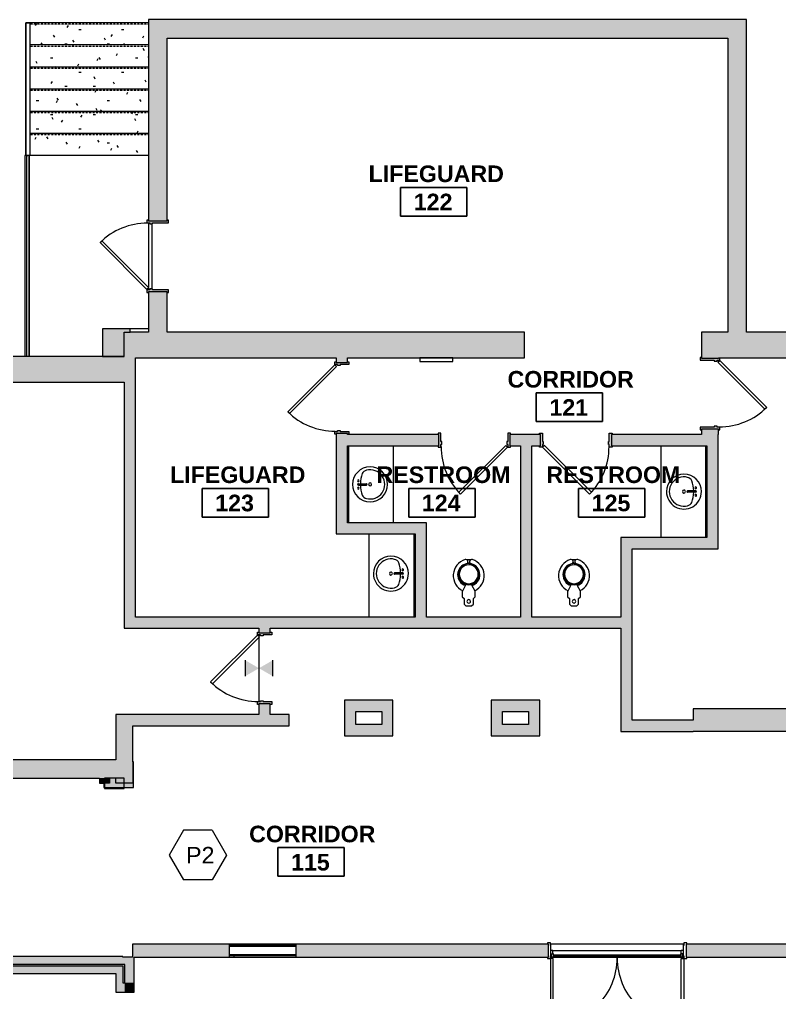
# Model space of a CAD drawing. Header units: inches. Extents: x -1569 to 1282, y -721 to 887.
# Drawn here: x -278 to 134, y 92 to 620 of the extents above; entities that cross this region are included whole.
import ezdxf

# ---------------------------------------------------------------- set-up
doc = ezdxf.new("R2010")
doc.units = ezdxf.units.IN
doc.header["$MEASUREMENT"] = 0
doc.linetypes.add('Overhead 1_16_', pattern=[0.101562, 0.0625, -0.039062])
for name, color, linetype, lineweight in [('A-ANNO-NOTE', 131, 'Continuous', 9), ('A-AREA-IDEN', 2, 'Continuous', 9), ('A-DETL', 90, 'Continuous', 13), ('A-DOOR', 31, 'Continuous', 13), ('A-FLOR', 192, 'Continuous', 13), ('A-FLOR-HRAL', 11, 'Continuous', 13), ('A-GLAZ', 151, 'Continuous', 13), ('A-WALL', 113, 'Continuous', 13), ('A-WALL-PATT', 111, 'Continuous', 13), ('I-WALL', 2, 'Continuous', 13), ('M-EQPM', 50, 'Continuous', 13), ('P-SANR-FIXT', 6, 'Continuous', 13), ('Q-CASE', 31, 'Continuous', 13), ('S-STRS', 31, 'Continuous', 13)]:
    doc.layers.add(name, color=color, linetype=linetype, lineweight=lineweight)
doc.styles.add('Swis721 Lt BT', font='swissl.ttf', dxfattribs={"height": 9})
doc.styles.add('Swis721 Lt BT_B', font='', dxfattribs={"height": 9})
doc.styles.get('Swis721 Lt BT_B').set_extended_font_data('Swis721 Lt BT', bold=True)
pattern_1 = [(0, (0, 0), (30.72, 7.68), [1.267, -21.773, 1.267, -21.773, -122.88]), (0, (0, 0), (30.72, 7.68), [-46.08, 1.267, -44.813, 1.267, -21.773, -53.76]), (0, (0, 0), (30.72, 7.68), [-115.2, 1.267, -14.093, 1.267, -37.133]), (120, (11.52, 3.84), (-22.011075, 22.7643), [1.267, -21.773, 1.267, -21.773, -122.88]), (120, (11.52, 3.84), (-22.011075, 22.7643), [-46.08, 1.267, -44.813, 1.267, -21.773, -53.76]), (120, (11.52, 3.84), (-22.011075, 22.7643), [-115.2, 1.267, -14.093, 1.267, -37.133]), (240, (15.36, 19.2), (-8.708925, -30.4443), [1.267, -21.773, 1.267, -21.773, -122.88]), (240, (15.36, 19.2), (-8.708925, -30.4443), [-46.08, 1.267, -44.813, 1.267, -21.773, -53.76]), (240, (15.36, 19.2), (-8.708925, -30.4443), [-115.2, 1.267, -14.093, 1.267, -37.133])]

# ---------------------------------------------------------------- blocks, each defined once
blk = doc.blocks.new('Door - Single - Solid Door 36_ x 84_-7220487-FIRST FLOOR FINISH')
at = {"layer": 'A-DOOR'}
h = blk.add_hatch(color=250, dxfattribs=at)
h.paths.add_polyline_path([(23.62, -3.9), (23.62, -3.15), (23.24, -3.15), (23.24, 2.97), (23.62, 2.97), (23.62, 3.72), (22.12, 3.72), (22.12, -0.9), (21.62, -0.9), (21.62, -2.4), (22.12, -2.4), (22.12, -3.9), (23.24, -3.9)], flags=0)
h.paths.add_polyline_path([(-13.63, -0.9), (-14.13, -0.9), (-14.13, 3.72), (-15.63, 3.72), (-15.63, 2.97), (-15.26, 2.97), (-15.26, -3.15), (-15.63, -3.15), (-15.63, -3.9), (-14.13, -3.9), (-14.13, -2.4), (-13.63, -2.4)], flags=0)
at = {"layer": 'A-DOOR', "color": 8, "lineweight": 20}
for p, q in [((-15.63, 3.72), (-14.13, 3.72)), ((-15.63, 2.97), (-15.63, 3.72)), ((-14.13, 3.72), (-14.13, -0.9)), ((22.12, 3.72), (23.62, 3.72)), ((22.12, -0.9), (22.12, 3.72)), ((23.62, 3.72), (23.62, 2.97)), ((-15.63, -3.9), (-15.63, -3.15)), ((-14.13, -3.9), (-15.63, -3.9)), ((-14.13, -0.9), (-13.63, -0.9)), ((-14.13, -2.4), (-14.13, -3.9)), ((-13.63, -2.4), (-14.13, -2.4)), ((-13.03, -2.93), (-14.01, -3.9)), ((-14.01, -3.9), (11.45, -29.36)), ((-13.63, -0.9), (-13.63, -2.4)), ((12.42, -28.38), (-13.03, -2.93)), ((21.62, -0.9), (22.12, -0.9)), ((21.62, -2.4), (21.62, -0.9)), ((22.12, -2.4), (21.62, -2.4)), ((22.12, -3.9), (22.12, -2.4)), ((23.62, -3.9), (22.12, -3.9)), ((23.62, -3.15), (23.62, -3.9)), ((11.45, -29.36), (12.42, -28.38))]:
    blk.add_line(p, q, dxfattribs=at)
at = {"layer": 'A-DOOR', "lineweight": 9}
blk.add_arc((-14.01, -3.9), 36, 315, 0.5, dxfattribs=at)
blk = doc.blocks.new('Door - Single - Solid Door 36_ x 84_-7220078-FIRST FLOOR FINISH')
at = {"layer": 'A-DOOR'}
h = blk.add_hatch(color=250, dxfattribs=at)
h.paths.add_polyline_path([(-15.63, -2.97), (-15.63, -3.72), (-14.13, -3.72), (-14.13, 0.9), (-13.63, 0.9), (-13.63, 2.4), (-14.13, 2.4), (-14.13, 3.9), (-15.63, 3.9), (-15.63, 3.15), (-15.26, 3.15), (-15.26, -2.97)], flags=0)
h.paths.add_polyline_path([(21.62, 2.4), (21.62, 0.9), (22.12, 0.9), (22.12, -3.72), (23.62, -3.72), (23.62, -2.97), (23.24, -2.97), (23.24, 3.15), (23.62, 3.15), (23.62, 3.9), (22.12, 3.9), (22.12, 2.4)], flags=0)
at = {"layer": 'A-DOOR', "color": 8, "lineweight": 20}
for p, q in [((-14.01, 3.9), (11.45, 29.36)), ((12.42, 28.38), (-13.03, 2.93)), ((11.45, 29.36), (12.42, 28.38)), ((-15.63, 3.9), (-15.63, 3.15)), ((-14.13, 3.9), (-15.63, 3.9)), ((-14.13, 2.4), (-14.13, 3.9)), ((-13.63, 2.4), (-14.13, 2.4)), ((-14.13, -3.72), (-14.13, 0.9)), ((-14.13, 0.9), (-13.63, 0.9)), ((-13.03, 2.93), (-14.01, 3.9)), ((-13.63, 0.9), (-13.63, 2.4)), ((22.12, 2.4), (21.62, 2.4)), ((21.62, 2.4), (21.62, 0.9)), ((21.62, 0.9), (22.12, 0.9)), ((23.62, 3.9), (22.12, 3.9)), ((22.12, 3.9), (22.12, 2.4)), ((22.12, 0.9), (22.12, -3.72)), ((23.62, 3.15), (23.62, 3.9)), ((-15.63, -2.97), (-15.63, -3.72)), ((-15.63, -3.72), (-14.13, -3.72)), ((22.12, -3.72), (23.62, -3.72)), ((23.62, -3.72), (23.62, -2.97))]:
    blk.add_line(p, q, dxfattribs=at)
at = {"layer": 'A-DOOR', "lineweight": 9}
blk.add_arc((-14.01, 3.9), 36, 359.5, 45, dxfattribs=at)
blk = doc.blocks.new('Door - Single - Solid Door 36_ x 84_-7220308-FIRST FLOOR FINISH')
at = {"layer": 'A-DOOR'}
h = blk.add_hatch(color=250, dxfattribs=at)
h.paths.add_polyline_path([(23.62, 2.97), (23.62, 3.72), (22.12, 3.72), (22.12, -0.9), (21.62, -0.9), (21.62, -2.4), (22.12, -2.4), (22.12, -3.9), (23.62, -3.9), (23.62, -3.15), (23.24, -3.15), (23.24, 2.97)], flags=0)
h.paths.add_polyline_path([(-13.63, -2.4), (-13.63, -0.9), (-14.13, -0.9), (-14.13, 3.72), (-15.63, 3.72), (-15.63, 2.97), (-15.26, 2.97), (-15.26, -3.15), (-15.63, -3.15), (-15.63, -3.9), (-14.13, -3.9), (-14.13, -2.4)], flags=0)
at = {"layer": 'A-DOOR', "color": 8, "lineweight": 20}
for p, q in [((-15.63, 3.72), (-14.13, 3.72)), ((-15.63, 2.97), (-15.63, 3.72)), ((-14.13, 3.72), (-14.13, -0.9)), ((22.12, 3.72), (23.62, 3.72)), ((22.12, -0.9), (22.12, 3.72)), ((23.62, 3.72), (23.62, 2.97)), ((-15.63, -3.9), (-15.63, -3.15)), ((-14.13, -3.9), (-15.63, -3.9)), ((-14.13, -0.9), (-13.63, -0.9)), ((-14.13, -2.4), (-14.13, -3.9)), ((-13.63, -2.4), (-14.13, -2.4)), ((-13.03, -2.93), (-14.01, -3.9)), ((-14.01, -3.9), (11.45, -29.36)), ((-13.63, -0.9), (-13.63, -2.4)), ((12.42, -28.38), (-13.03, -2.93)), ((21.62, -0.9), (22.12, -0.9)), ((21.62, -2.4), (21.62, -0.9)), ((22.12, -2.4), (21.62, -2.4)), ((22.12, -3.9), (22.12, -2.4)), ((23.62, -3.9), (22.12, -3.9)), ((23.62, -3.15), (23.62, -3.9)), ((11.45, -29.36), (12.42, -28.38))]:
    blk.add_line(p, q, dxfattribs=at)
at = {"layer": 'A-DOOR', "lineweight": 9}
blk.add_arc((-14.01, -3.9), 36, 315, 0.5, dxfattribs=at)
blk = doc.blocks.new('Water Closet - Flush Valve - Floor Mounted - Private - Flushing Greater than 1_6 gpf-6857337-FIRST FLOOR FINISH')
at = {"layer": 'P-SANR-FIXT', "lineweight": 9}
for p, q in [((-2.5, -4), (-3.5, -5)), ((-3.5, -5), (-3.5, -8.38)), ((-1.5, 0), (-2.5, -1)), ((-2.5, -1), (-2.5, -4)), ((1.5, 0), (-1.5, 0)), ((2.5, -1), (1.5, 0)), ((2.5, -4), (2.5, -1)), ((3.5, -5), (2.5, -4)), ((3.5, -8.38), (3.5, -5)), ((-1.69, -11.06), (-3.25, -8.22)), ((3.25, -8.22), (1.69, -11.06))]:
    blk.add_line(p, q, dxfattribs=at)
at = {"layer": 'P-SANR-FIXT', "lineweight": 9, "flags": 128}
for points in [[(-4.38, -12.79), (-4.22, -12.64), (-4.03, -12.48), (-3.84, -12.32), (-3.64, -12.17), (-3.43, -12.03), (-3.22, -11.89), (-3.01, -11.77), (-2.78, -11.65), (-2.56, -11.55), (-2.33, -11.45), (-2.09, -11.36), (-2, -11.33)], [(2, -11.33), (2.24, -11.41), (2.47, -11.51), (2.69, -11.61), (2.92, -11.72), (3.14, -11.84), (3.35, -11.97), (3.56, -12.11), (3.76, -12.26), (3.96, -12.41), (4.15, -12.57), (4.33, -12.74), (4.38, -12.8)], [(-0.2, -23.5), (-0.25, -23.5), (-0.5, -23.48), (-0.56, -23.47)], [(0.56, -23.47), (0.35, -23.49), (0.1, -23.5)]]:
    blk.add_lwpolyline(points, dxfattribs=at)
at = {"layer": 'P-SANR-FIXT', "lineweight": 9}
for centre, radius, start, end in [((0, -2.5), 1, 360, 180), ((0, -2.5), 1, 180, 360), ((0.74, -16.45), 9.14, 115.8609, 252.5741), ((-0.74, -16.45), 9.14, 287.4259, 64.1391), ((0.1, -16.91), 6.11, 106.9633, 257.0367), ((0, -17.25), 5.75, 0, 180), ((0, -17.25), 5.75, 161.4419, 165.9707), ((0, -17.19), 5.13, 90, 270), ((0, -17.25), 5.75, 146.5915, 151.9011), ((0, -17.25), 5.75, 132.2685, 137.754), ((0, -17.25), 5.75, 118.1189, 123.4335), ((0, -17.25), 5.75, 104.0429, 108.5788), ((0, -17.19), 5.12, 270, 90), ((-0.1, -16.91), 6.11, 282.9633, 73.0367), ((0, -17.25), 5.75, 71.4212, 75.9571), ((0, -17.25), 5.75, 56.5665, 61.8811), ((0, -17.25), 5.75, 42.246, 47.7315), ((0, -17.25), 5.75, 28.0989, 33.4085), ((0, -17.25), 5.75, 14.0293, 18.5581), ((0, -17.25), 5.75, 180, 238.3584), ((0, -17.25), 5.75, 301.6416, 0), ((0, -17.25), 5.75, 240.6149, 251.1591), ((-1.64, -24.02), 1.21, 252.5741, 72.5741), ((0, -17.25), 5.75, 255.8551, 284.1449), ((0, -17.25), 7.75, 263.5978, 276.4022), ((1.64, -24.02), 1.21, 107.4259, 287.4259), ((0, -17.25), 5.75, 288.8409, 299.3851)]:
    blk.add_arc(centre, radius, start, end, dxfattribs=at)
blk = doc.blocks.new('Sink Vanity-Round - 19_ x 19_-6857339-FIRST FLOOR FINISH')
at = {"layer": 'P-SANR-FIXT', "lineweight": 9}
for p, q in [((3.43, 9.73), (3.43, 5.36)), ((4.18, 9.73), (4.18, 5.36))]:
    blk.add_line(p, q, dxfattribs=at)
for centre, radius, start, end in [((3.81, 3.35), 9.5, 90, 270), ((3.81, 3.35), 9.5, 270, 90), ((3.81, 3.35), 7.93, 165.3071, 14.6929), ((0.05, 4.11), 4.12, 120.7927, 162.1904), ((3.81, -9.17), 17.81, 91.2067, 109.2086), ((1.81, 9.73), 0.5, 360, 180), ((1.81, 9.73), 0.5, 180, 360), ((3.81, 9.73), 0.375, 360, 180), ((3.81, 5.36), 0.375, 180, 360), ((3.81, -9.17), 17.81, 70.7914, 88.7933), ((5.81, 9.73), 0.5, 360, 180), ((5.81, 9.73), 0.5, 180, 360), ((7.56, 4.11), 4.12, 17.8096, 59.2073), ((3.81, 3.35), 0.813, 360, 180), ((3.81, 3.35), 0.813, 180, 360)]:
    blk.add_arc(centre, radius, start, end, dxfattribs=at)
blk = doc.blocks.new('Door - Single - Solid Door 36_ x 84_-7220982-FIRST FLOOR FINISH')
at = {"layer": 'A-DOOR'}
h = blk.add_hatch(color=250, dxfattribs=at)
h.paths.add_polyline_path([(23.62, 5.4), (22.12, 5.4), (22.12, 3.9), (21.62, 3.9), (21.62, 2.4), (22.12, 2.4), (22.12, -5.22), (23.62, -5.22), (23.62, -4.47), (23.24, -4.47), (23.24, 4.65), (23.62, 4.65)], flags=0)
h.paths.add_polyline_path([(-13.63, 2.4), (-13.63, 3.9), (-14.13, 3.9), (-14.13, 5.4), (-15.47, 5.4), (-15.47, 4.65), (-15.26, 4.65), (-15.26, -4.47), (-15.63, -4.47), (-15.63, -5.22), (-14.13, -5.22), (-14.13, 2.4)], flags=0)
at = {"layer": 'A-DOOR', "color": 8, "lineweight": 20}
for p, q in [((-14.01, 5.4), (11.45, 30.86)), ((12.42, 29.88), (-13.03, 4.43)), ((11.45, 30.86), (12.42, 29.88)), ((-14.13, 5.4), (-15.47, 5.4)), ((-14.13, 3.9), (-14.13, 5.4)), ((-13.03, 4.43), (-14.01, 5.4)), ((23.62, 5.4), (22.12, 5.4)), ((22.12, 5.4), (22.12, 3.9)), ((23.62, 4.65), (23.62, 5.4)), ((-13.63, 3.9), (-14.13, 3.9)), ((-14.13, -5.22), (-14.13, 2.4)), ((-14.13, 2.4), (-13.63, 2.4)), ((-13.63, 2.4), (-13.63, 3.9)), ((22.12, 3.9), (21.62, 3.9)), ((21.62, 3.9), (21.62, 2.4)), ((21.62, 2.4), (22.12, 2.4)), ((22.12, 2.4), (22.12, -5.22)), ((-15.63, -4.47), (-15.63, -5.22)), ((-15.63, -5.22), (-14.13, -5.22)), ((22.12, -5.22), (23.62, -5.22)), ((23.62, -5.22), (23.62, -4.47))]:
    blk.add_line(p, q, dxfattribs=at)
at = {"layer": 'A-DOOR', "lineweight": 9}
blk.add_arc((-14.01, 5.4), 36, 359.5, 45, dxfattribs=at)
blk = doc.blocks.new('Top Rail Type - Top Rail_Internal_-6878798-FIRST FLOOR FINISH')
at = {"layer": 'A-FLOR-HRAL', "lineweight": 9}
for p, q in [((-274.39, 618.11), (-272.39, 618.11)), ((-274.39, 546.11), (-274.39, 618.11)), ((-272.39, 618.11), (-272.39, 546.11)), ((-274.14, 546.11), (-274.39, 546.11)), ((-272.39, 546.11), (-272.64, 546.11))]:
    blk.add_line(p, q, dxfattribs=at)
blk = doc.blocks.new('Top Rail Type - Top Rail_Internal_-V5-FIRST FLOOR FINISH')
at = {"layer": 'A-FLOR-HRAL', "lineweight": 9}
for p, q in [((-272.39, 618.11), (-274.39, 618.11)), ((-274.39, 618.11), (-274.39, 546.11)), ((-272.39, 618.11), (-272.39, 546.11)), ((-274.14, 546.11), (-274.39, 546.11)), ((-272.39, 546.11), (-272.64, 546.11))]:
    blk.add_line(p, q, dxfattribs=at)
blk = doc.blocks.new('Door - Single - Solid Door 36_ x 84_-7220045-FIRST FLOOR FINISH')
at = {"layer": 'A-DOOR'}
h = blk.add_hatch(color=250, dxfattribs=at)
h.paths.add_polyline_path([(-15.63, -4.97), (-15.63, -5.72), (-14.13, -5.72), (-14.13, 2.9), (-13.63, 2.9), (-13.63, 4.4), (-14.13, 4.4), (-14.13, 5.9), (-15.63, 5.9), (-15.63, 5.15), (-15.26, 5.15), (-15.26, -4.97)], flags=0)
h.paths.add_polyline_path([(21.62, 4.4), (21.62, 2.9), (22.12, 2.9), (22.12, -5.72), (23.62, -5.72), (23.62, -4.97), (23.24, -4.97), (23.24, 5.15), (23.62, 5.15), (23.62, 5.9), (22.12, 5.9), (22.12, 4.4)], flags=0)
at = {"layer": 'A-DOOR', "color": 8, "lineweight": 20}
for p, q in [((-14.01, 5.9), (11.45, 31.36)), ((12.42, 30.38), (-13.03, 4.93)), ((11.45, 31.36), (12.42, 30.38)), ((-15.63, 5.9), (-15.63, 5.15)), ((-14.13, 5.9), (-15.63, 5.9)), ((-14.13, 4.4), (-14.13, 5.9)), ((-13.03, 4.93), (-14.01, 5.9)), ((23.62, 5.9), (22.12, 5.9)), ((22.12, 5.9), (22.12, 4.4)), ((23.62, 5.15), (23.62, 5.9)), ((-13.63, 4.4), (-14.13, 4.4)), ((-14.13, -5.72), (-14.13, 2.9)), ((-14.13, 2.9), (-13.63, 2.9)), ((-13.63, 2.9), (-13.63, 4.4)), ((22.12, 4.4), (21.62, 4.4)), ((21.62, 4.4), (21.62, 2.9)), ((21.62, 2.9), (22.12, 2.9)), ((22.12, 2.9), (22.12, -5.72)), ((-15.63, -4.97), (-15.63, -5.72)), ((23.62, -5.72), (23.62, -4.97)), ((-15.63, -5.72), (-14.13, -5.72)), ((22.12, -5.72), (23.62, -5.72))]:
    blk.add_line(p, q, dxfattribs=at)
at = {"layer": 'A-DOOR', "lineweight": 9}
blk.add_arc((-14.01, 5.9), 36, 359.5, 45, dxfattribs=at)
blk = doc.blocks.new('C-Counter Top - ADJ HEIGHT-6965290-FIRST FLOOR FINISH')
at = {"layer": 'Q-CASE', "lineweight": 9}
for p, q in [((-47.26, -0.75), (2.49, -0.75)), ((-47.26, -25), (2.49, -25))]:
    blk.add_line(p, q, dxfattribs=at)
blk = doc.blocks.new('C-Counter Top - ADJ HEIGHT-6965923-FIRST FLOOR FINISH')
at = {"layer": 'Q-CASE', "lineweight": 9}
for p, q in [((-47.26, -0.75), (-5.56, -0.75)), ((-47.26, -25), (-5.56, -25))]:
    blk.add_line(p, q, dxfattribs=at)
blk = doc.blocks.new('C-Counter Top - ADJ HEIGHT-6966129-FIRST FLOOR FINISH')
at = {"layer": 'Q-CASE', "lineweight": 9}
for p, q in [((-47.26, -0.75), (-2.24, -0.75)), ((-47.26, -25), (-2.24, -25))]:
    blk.add_line(p, q, dxfattribs=at)
blk = doc.blocks.new('Breaker Box - Breaker Box-6967056-FIRST FLOOR FINISH')
at = {"layer": 'M-EQPM', "lineweight": 9}
for p, q in [((-31.5, 4.75), (-31.5, 2.75)), ((-13.5, 4.75), (-31.5, 4.75)), ((-31.5, 2.75), (-13.5, 2.75)), ((-13.5, 2.75), (-13.5, 4.75))]:
    blk.add_line(p, q, dxfattribs=at)
blk = doc.blocks.new('Window-Fixed-Half-Round - 72_ Diameter-7134559-FIRST FLOOR FINISH')
at = {"layer": 'A-GLAZ', "lineweight": 20}
for p, q in [((-36, 3.5), (-36, -3.5)), ((-36, 3.5), (-34.5, 3.5)), ((-35.5, 3.5), (-35.5, 1.75)), ((-35.5, 1.75), (-34.75, 1.75)), ((-34.5, 1.75), (-34.75, 1.75)), ((-34.75, 1.75), (-34.75, 0)), ((-34.5, 3.5), (-34.5, 1.75)), ((34.5, 3.5), (36, 3.5)), ((34.5, 3.5), (34.5, 1.75)), ((34.5, 1.75), (34.75, 1.75)), ((34.75, 1.75), (34.75, 0)), ((35.5, 1.75), (34.75, 1.75)), ((35.5, 3.5), (35.5, 1.75)), ((36, -3.5), (36, 3.5)), ((-36, 0), (-34.75, 0)), ((34.75, 0), (36, 0))]:
    blk.add_line(p, q, dxfattribs=at)
at = {"layer": 'A-GLAZ'}
for p, q in [((36, 3.5), (-36, 3.5)), ((-36, -3.5), (36, -3.5))]:
    blk.add_line(p, q, dxfattribs=at)
at = {"layer": 'A-GLAZ', "lineweight": 9}
for p, q in [((-34.5, 3.5), (34.5, 3.5)), ((34.75, 0), (-34.75, 0))]:
    blk.add_line(p, q, dxfattribs=at)
at = {"layer": 'A-GLAZ', "lineweight": 30}
blk.add_line((-34.5, 2.625), (34.5, 2.625), dxfattribs=at)
blk = doc.blocks.new('Door - Double - Solid 84_ H-7205397-FIRST FLOOR FINISH')
at = {"layer": 'A-DOOR'}
for p, q in [((-38.06, 40.34), (-36.69, 40.34)), ((-38.06, 4.34), (-38.06, 40.34)), ((-36.69, 40.34), (-36.69, 4.34)), ((32.68, 40.34), (32.68, 4.34)), ((34.05, 40.34), (32.68, 40.34)), ((34.05, 4.34), (34.05, 40.34)), ((-36.69, 4.34), (-38.06, 4.34)), ((32.68, 4.34), (34.05, 4.34))]:
    blk.add_line(p, q, dxfattribs=at)
at = {"layer": 'A-DOOR', "lineweight": 9}
for p, q in [((-39.69, 4.34), (-39.69, 3.59)), ((-38.19, 4.34), (-39.69, 4.34)), ((-38.19, 2.84), (-38.19, 4.34)), ((-37.94, 2.84), (-38.19, 2.84)), ((34.18, 2.84), (34.06, 2.84)), ((35.68, 4.34), (34.18, 4.34)), ((34.18, 4.34), (34.18, 2.84)), ((35.68, 3.59), (35.68, 4.34)), ((-39.69, -3.41), (-39.69, -4.16)), ((-39.69, -4.16), (-38.19, -4.16)), ((-38.19, -4.16), (-38.19, -2.66)), ((-38.19, -2.66), (-37.94, -2.66)), ((34.06, -2.66), (34.18, -2.66)), ((34.18, -2.66), (34.18, -4.16)), ((34.18, -4.16), (35.68, -4.16)), ((35.68, -4.16), (35.68, -3.41))]:
    blk.add_line(p, q, dxfattribs=at)
for centre, start, end in [((-38.06, 4.34), 359.5, 90), ((34.05, 4.34), 90, 180.5)]:
    blk.add_arc(centre, 36, start, end, dxfattribs=at)
blk = doc.blocks.new('Top Rail Type - Top Rail_Internal_-7191299-FIRST FLOOR FINISH')
at = {"layer": 'A-FLOR-HRAL', "lineweight": 9}
for p, q in [((-274.14, 546.11), (-274.14, 437.09)), ((-273.49, 546.11), (-273.3, 546.11)), ((-272.64, 437.09), (-272.64, 546.11))]:
    blk.add_line(p, q, dxfattribs=at)
blk = doc.blocks.new('Top Rail Type - Top Rail_Internal_-V45-FIRST FLOOR FINISH')
at = {"layer": 'A-FLOR-HRAL', "lineweight": 9}
for p, q in [((-272.64, 546.11), (-274.14, 546.11)), ((-274.14, 546.11), (-274.14, 437.09)), ((-272.64, 546.11), (-272.64, 437.09))]:
    blk.add_line(p, q, dxfattribs=at)
blk = doc.blocks.new('Room Tag - Room Name and Number-3379422-FIRST FLOOR FINISH')
at = {"layer": 'A-AREA-IDEN'}
for p, q in [((-0.1881, -0.1636), (-0.1881, -0.0018)), ((-0.1881, -0.0018), (0.1869, -0.0018)), ((0.1869, -0.0018), (-0.1881, -0.0018)), ((-0.1881, -0.0018), (-0.1881, -0.1636)), ((0.1869, -0.0018), (0.1869, -0.1636)), ((0.1869, -0.1636), (0.1869, -0.0018)), ((0.1869, -0.1636), (-0.1881, -0.1636)), ((-0.1881, -0.1636), (0.1869, -0.1636))]:
    blk.add_line(p, q, dxfattribs=at)
blk = doc.blocks.new('Finish Transition symbol - Finish Transition symbol-3518232-FIRST FLOOR FINISH')
at = {"layer": 'A-ANNO-NOTE'}
for points in [[(0.0447, 0.0773), (0, 0), (-0.0447, 0.0773)], [(0.0447, -0.0773), (-0.0447, -0.0773), (0, 0)]]:
    blk.add_hatch(color=256, dxfattribs=at).paths.add_polyline_path(points, flags=0)
for p, q in [((0.0447, 0.0773), (-0.0447, 0.0773)), ((-0.0447, -0.0773), (0.0447, -0.0773))]:
    blk.add_line(p, q, dxfattribs=at)
blk = doc.blocks.new('Finish symbol-hexagon - Finish symbol-hexagon-3139208-FIRST FLOOR FINISH')
at = {"layer": 'A-ANNO-NOTE'}
for p, q in [((-0.0807, 0.1398), (-0.1614, 0)), ((0.0807, 0.1398), (-0.0807, 0.1398)), ((0.0807, 0.1398), (0.1614, 0)), ((-0.1614, 0), (-0.0807, -0.1398)), ((0.1614, 0), (0.0807, -0.1398)), ((0.0807, -0.1398), (-0.0807, -0.1398))]:
    blk.add_line(p, q, dxfattribs=at)

msp = doc.modelspace()

# ---------------------------------------------------------------- hatches: boundary and pattern name
at = {"layer": 'A-WALL'}
for points in [[(-232.89, 437.11), (-221.2, 437.11), (-221.2, 450.38), (-217.89, 450.38), (-217.89, 452.11), (-232.89, 452.11)], [(-216.16, 203.35), (-216.16, 217.35), (-216.56, 217.35), (-216.56, 205.67), (-225.69, 205.67), (-225.69, 208.48), (-229.06, 208.48), (-229.06, 205.67), (-232.16, 205.67), (-232.16, 203.35)]]:
    msp.add_hatch(color=250, dxfattribs=at).paths.add_polyline_path(points, flags=0)
at = {"layer": 'A-WALL-PATT', "lineweight": 9}
h = msp.add_hatch(color=7, dxfattribs=at)
h.paths.add_polyline_path([(-208.05, 450.38), (-197.93, 450.38), (-197.93, 472.19), (-208.05, 472.19)], flags=0)
h.paths.add_polyline_path([(-208.05, 510.69), (-197.93, 510.69), (-197.93, 619.94), (-208.05, 619.94), (-208.05, 579.34)], flags=0)
for points in [[(105.95, 609.81), (105.95, 619.94), (-197.93, 619.94), (-197.93, 609.81), (38.44, 609.81)], [(105.95, 450.38), (116.07, 450.38), (116.07, 619.94), (105.95, 619.94), (105.95, 476.65)], [(-4.24, 436.5), (-4.24, 450.38), (-221.2, 450.38), (-221.2, 436.5), (-52.98, 436.5)], [(306.91, 436.5), (311.85, 436.5), (311.85, 450.38), (91.76, 450.38), (91.76, 436.5), (221.27, 436.5)], [(-736.37, 423.21), (-221.2, 423.21), (-221.2, 437.09), (-736.37, 437.09), (-736.37, 425.3)], [(-221.2, 289.75), (-215.08, 289.75), (-215.08, 436.5), (-221.2, 436.5), (-221.2, 373.96)], [(-6.44, 295.87), (-0.31, 295.87), (-0.31, 388.73), (-6.44, 388.73), (-6.44, 296.94)], [(100.8, 332.85), (100.8, 388.73), (94.67, 388.73), (94.67, 332.85)], [(-63.5, 340.9), (-63.5, 347.02), (-106.33, 347.02), (-106.33, 340.9)], [(-63.5, 295.87), (-57.37, 295.87), (-57.37, 347.02), (-63.5, 347.02), (-63.5, 322.61)], [(94.67, 332.85), (94.67, 338.98), (48.08, 338.98), (48.08, 332.85), (54.2, 332.85)], [(54.2, 295.87), (54.2, 332.85), (48.08, 332.85), (48.08, 295.87)], [(54.2, 289.75), (54.2, 295.87), (-215.08, 295.87), (-215.08, 289.75), (48.08, 289.75)], [(54.2, 239.97), (54.2, 289.75), (48.08, 289.75), (48.08, 239.97)], [(-81.61, 244.58), (-75.48, 244.58), (-75.48, 250.71), (-101.75, 250.71), (-101.75, 244.58), (-95.63, 244.58)], [(-2.08, 244.58), (4.04, 244.58), (4.04, 250.71), (-22.23, 250.71), (-22.23, 244.58), (-16.1, 244.58)], [(-216.56, 205.67), (-216.56, 242.98), (-225.69, 242.98), (-225.69, 205.67)], [(-144.4, 236.81), (-131.8, 236.81), (-131.8, 242.93), (-216.56, 242.93), (-216.56, 236.81)], [(-95.63, 231.46), (-95.63, 244.58), (-101.75, 244.58), (-101.75, 231.46)], [(-75.48, 237.58), (-75.48, 244.58), (-81.61, 244.58), (-81.61, 237.58)], [(-16.1, 231.46), (-16.1, 244.58), (-22.23, 244.58), (-22.23, 231.46)], [(4.04, 237.58), (4.04, 244.58), (-2.08, 244.58), (-2.08, 237.58)], [(221.27, 234.01), (233.04, 234.01), (233.04, 246.01), (87.19, 246.01), (87.19, 234.01)], [(-95.63, 231.46), (-75.48, 231.46), (-75.48, 237.58), (-95.63, 237.58)], [(-16.1, 231.46), (4.04, 231.46), (4.04, 237.58), (-16.1, 237.58)], [(87.19, 233.85), (87.19, 239.97), (48.08, 239.97), (48.08, 233.85)], [(-229.06, 205.67), (-229.06, 208.48), (-234.56, 208.48), (-234.56, 205.67)], [(-221.12, 202.92), (-221.12, 208.42), (-231.81, 208.42), (-231.81, 202.92)], [(-968.59, 106.74), (-221.83, 106.74), (-221.83, 111.74), (-968.59, 111.74)], [(-215.7, 97.49), (-215.7, 111.45), (-221.83, 111.45), (-221.83, 97.49), (-220.86, 97.49)], [(-225.74, 102.49), (-225.74, 107.37), (-452.49, 107.37), (-452.49, 102.49), (-327.24, 102.49)], [(-225.74, 92.49), (-220.86, 92.49), (-220.86, 107.37), (-225.74, 107.37), (-225.74, 102.49)], [(-215.7, 92.49), (-215.7, 97.49), (-220.86, 97.49), (-220.86, 92.49)]]:
    msp.add_hatch(color=7, dxfattribs=at).paths.add_polyline_path(points, flags=0)
h = msp.add_hatch(color=7, dxfattribs=at)
h.paths.add_polyline_path([(-100.2, 347.02), (-100.2, 395.44), (-106.33, 395.44), (-106.33, 347.02)], flags=0)
h.paths.add_polyline_path([(-100.2, 433.94), (-100.2, 436.5), (-106.33, 436.5), (-106.33, 433.94)], flags=0)
h = msp.add_hatch(color=7, dxfattribs=at)
h.paths.add_polyline_path([(91.76, 394.85), (100.88, 394.85), (100.88, 397.79), (91.76, 397.79)], flags=0)
h.paths.add_polyline_path([(100.88, 436.29), (100.88, 436.5), (91.76, 436.5), (91.76, 436.29)], flags=0)
h = msp.add_hatch(color=7, dxfattribs=at)
h.paths.add_polyline_path([(94.67, 388.73), (100.8, 388.73), (100.8, 394.85), (42.88, 394.85), (42.88, 388.73)], flags=0)
h.paths.add_polyline_path([(-12.12, 388.73), (4.38, 388.73), (4.38, 394.85), (-12.12, 394.85)], flags=0)
h.paths.add_polyline_path([(-50.62, 388.73), (-50.62, 394.85), (-100.2, 394.85), (-100.2, 388.73), (-52.98, 388.73)], flags=0)
h = msp.add_hatch(color=7, dxfattribs=at)
h.paths.add_polyline_path([(-148.1, 242.93), (-141.97, 242.93), (-141.97, 248.84), (-148.1, 248.84)], flags=0)
h.paths.add_polyline_path([(-141.97, 287.34), (-141.97, 289.75), (-148.1, 289.75), (-148.1, 287.34), (-144.4, 287.34)], flags=0)
h = msp.add_hatch(color=7, dxfattribs=at)
h.paths.add_polyline_path([(-229.06, 208.48), (-225.69, 208.48), (-225.69, 218.36), (-284.81, 218.36), (-284.81, 208.48), (-234.56, 208.48)], flags=0)
h.paths.add_polyline_path([(-327.24, 208.48), (-323.31, 208.48), (-323.31, 218.36), (-1021.45, 218.36), (-1021.45, 208.48), (-510.07, 208.48)], flags=0)
h = msp.add_hatch(color=7, dxfattribs=at)
h.paths.add_polyline_path([(306.85, 111.45), (306.85, 118.45), (83.34, 118.45), (83.34, 111.45), (221.27, 111.45)], flags=0)
h.paths.add_polyline_path([(8.72, 111.45), (8.72, 118.45), (-128.11, 118.45), (-128.11, 111.45)], flags=0)
h.paths.add_polyline_path([(-164.11, 111.45), (-164.11, 118.45), (-216.59, 118.45), (-216.59, 111.45), (-215.7, 111.45)], flags=0)
h = msp.add_hatch(dxfattribs=at)
h.set_pattern_fill('FP_4', color=256, style=0, pattern_type=2)
h.set_pattern_definition(pattern_1)
h.paths.add_polyline_path([(-128.11, 112.07), (-128.11, 112.7), (-164.11, 112.7), (-164.11, 112.07), (-144.4, 112.07)], flags=0)
h = msp.add_hatch(dxfattribs=at)
h.set_pattern_fill('FP_4', color=256, style=0, pattern_type=2)
h.set_pattern_definition(pattern_1)
h.paths.add_polyline_path([(-128.11, 111.45), (-128.11, 112.07), (-164.11, 112.07), (-164.11, 111.45), (-144.4, 111.45)], flags=0)
at = {"layer": 'S-STRS', "lineweight": 9}
h = msp.add_hatch(dxfattribs=at)
h.set_pattern_fill('FP_4', style=0, pattern_type=2)
h.set_pattern_definition(pattern_1)
h.paths.add_polyline_path([(-272.39, 606.11), (-208.05, 606.11), (-208.05, 618.11), (-272.39, 618.11), (-272.39, 609.81)], flags=0)
h = msp.add_hatch(dxfattribs=at)
h.set_pattern_fill('FP_4', style=0, pattern_type=2)
h.set_pattern_definition(pattern_1)
h.paths.add_polyline_path([(-272.39, 594.11), (-208.05, 594.11), (-208.05, 606.11), (-272.39, 606.11)], flags=0)
h = msp.add_hatch(dxfattribs=at)
h.set_pattern_fill('FP_4', style=0, pattern_type=2)
h.set_pattern_definition(pattern_1)
h.paths.add_polyline_path([(-272.39, 582.11), (-208.05, 582.11), (-208.05, 594.11), (-272.39, 594.11)], flags=0)
h = msp.add_hatch(dxfattribs=at)
h.set_pattern_fill('FP_4', style=0, pattern_type=2)
h.set_pattern_definition(pattern_1)
h.paths.add_polyline_path([(-272.39, 570.11), (-208.05, 570.11), (-208.05, 582.11), (-272.39, 582.11), (-272.39, 579.34)], flags=0)
h = msp.add_hatch(dxfattribs=at)
h.set_pattern_fill('FP_4', style=0, pattern_type=2)
h.set_pattern_definition(pattern_1)
h.paths.add_polyline_path([(-272.39, 558.11), (-208.05, 558.11), (-208.05, 570.11), (-272.39, 570.11)], flags=0)
h = msp.add_hatch(dxfattribs=at)
h.set_pattern_fill('FP_4', style=0, pattern_type=2)
h.set_pattern_definition(pattern_1)
h.paths.add_polyline_path([(-272.39, 546.11), (-208.05, 546.11), (-208.05, 558.11), (-272.39, 558.11)], flags=0)

# ---------------------------------------------------------------- linework, layer by layer
at = {"layer": 'A-DETL', "lineweight": 9}
msp.add_line((-148.1, 286.09), (-148.1, 250.03), dxfattribs=at)
at = {"layer": 'A-FLOR'}
for p, q in [((-274.39, 546.11), (-274.96, 546.11)), ((-274.96, 546.11), (-274.96, 437.09)), ((-208.05, 546.11), (-272.39, 546.11)), ((-208.05, 509.56), (-208.05, 474.63)), ((-205.96, 473.81), (-205.96, 509.06)), ((-208.05, 474.19), (-208.05, 473.31)), ((-208.05, 452.09), (-217.89, 452.09))]:
    msp.add_line(p, q, dxfattribs=at)
at = {"layer": 'A-WALL', "color": 8, "lineweight": 20}
for p, q in [((-217.89, 452.11), (-232.89, 452.11)), ((-232.89, 452.11), (-232.89, 437.11)), ((-217.89, 450.38), (-217.89, 452.11)), ((-208.05, 450.38), (-217.89, 450.38)), ((-4.24, 450.38), (-197.93, 450.38)), ((-4.24, 436.5), (-4.24, 450.38)), ((105.95, 450.38), (91.76, 450.38)), ((91.76, 450.38), (91.76, 436.5)), ((199.71, 450.38), (116.07, 450.38)), ((-221.2, 437.09), (-736.37, 437.09)), ((-232.89, 437.11), (-221.2, 437.11)), ((-221.2, 437.11), (-221.2, 437.09)), ((-215.08, 436.5), (-106.33, 436.5)), ((-100.2, 436.5), (-4.24, 436.5)), ((100.88, 436.5), (306.91, 436.5)), ((-750.24, 423.21), (-221.2, 423.21)), ((233.04, 246.01), (87.19, 246.01)), ((87.19, 246.01), (87.19, 239.97)), ((87.19, 234.01), (233.04, 234.01)), ((-225.69, 218.36), (-284.81, 218.36)), ((-216.16, 217.35), (-216.56, 217.35)), ((-216.16, 203.35), (-216.16, 217.35)), ((-284.81, 208.48), (-234.56, 208.48)), ((-232.16, 205.67), (-232.16, 203.35)), ((-232.16, 203.35), (-216.16, 203.35))]:
    msp.add_line(p, q, dxfattribs=at)
at = {"layer": 'A-WALL', "lineweight": 9}
for p, q in [((-221.2, 437.11), (-221.2, 450.38)), ((-221.2, 450.38), (-217.89, 450.38)), ((-216.56, 217.35), (-216.56, 205.67)), ((-225.69, 208.48), (-229.06, 208.48)), ((-229.06, 208.48), (-229.06, 205.67)), ((-225.69, 205.67), (-225.69, 208.48)), ((-229.06, 205.67), (-232.16, 205.67)), ((-216.56, 205.67), (-225.69, 205.67))]:
    msp.add_line(p, q, dxfattribs=at)
at = {"layer": 'A-WALL'}
for p, q in [((-128.11, 117.82), (-164.11, 117.82)), ((-128.11, 117.2), (-164.11, 117.2)), ((-128.11, 112.7), (-164.11, 112.7)), ((-128.11, 112.07), (-164.11, 112.07))]:
    msp.add_line(p, q, dxfattribs=at)
at = {"layer": 'I-WALL', "color": 8, "lineweight": 20}
for p, q in [((116.07, 619.94), (-208.05, 619.94)), ((-208.05, 619.94), (-208.05, 510.69)), ((116.07, 450.38), (116.07, 619.94)), ((-197.93, 609.81), (105.95, 609.81)), ((-197.93, 510.69), (-197.93, 609.81)), ((105.95, 609.81), (105.95, 450.38)), ((-208.05, 510.69), (-197.93, 510.69)), ((-208.05, 472.19), (-208.05, 450.38)), ((-197.93, 472.19), (-208.05, 472.19)), ((-197.93, 450.38), (-197.93, 472.19)), ((-215.08, 295.87), (-215.08, 436.5)), ((-106.33, 436.5), (-106.33, 433.94)), ((-106.33, 433.94), (-100.2, 433.94)), ((-100.2, 433.94), (-100.2, 436.5)), ((91.76, 436.5), (91.76, 436.29)), ((91.76, 436.29), (100.88, 436.29)), ((100.88, 436.29), (100.88, 436.5)), ((-221.2, 423.21), (-221.2, 289.75)), ((91.76, 397.79), (91.76, 394.85)), ((100.88, 397.79), (91.76, 397.79)), ((100.88, 394.85), (100.88, 397.79)), ((-100.2, 395.44), (-106.33, 395.44)), ((-106.33, 395.44), (-106.33, 340.9)), ((-100.2, 394.85), (-100.2, 395.44)), ((-50.62, 394.85), (-100.2, 394.85)), ((-50.62, 388.73), (-50.62, 394.85)), ((4.38, 394.85), (-12.12, 394.85)), ((-12.12, 394.85), (-12.12, 388.73)), ((4.38, 388.73), (4.38, 394.85)), ((91.76, 394.85), (42.88, 394.85)), ((42.88, 394.85), (42.88, 388.73)), ((100.8, 332.85), (100.8, 394.85)), ((100.8, 394.85), (100.88, 394.85)), ((-100.2, 347.02), (-100.2, 388.73)), ((-100.2, 388.73), (-50.62, 388.73)), ((-12.12, 388.73), (-6.44, 388.73)), ((-6.44, 388.73), (-6.44, 295.87)), ((-0.31, 388.73), (4.38, 388.73)), ((-0.31, 295.87), (-0.31, 388.73)), ((42.88, 388.73), (94.67, 388.73)), ((94.67, 388.73), (94.67, 338.98)), ((-57.37, 347.02), (-100.2, 347.02)), ((-57.37, 295.87), (-57.37, 347.02)), ((-106.33, 340.9), (-63.5, 340.9)), ((-63.5, 340.9), (-63.5, 295.87)), ((94.67, 338.98), (48.08, 338.98)), ((48.08, 338.98), (48.08, 295.87)), ((54.2, 332.85), (100.8, 332.85)), ((54.2, 239.97), (54.2, 332.85)), ((-63.5, 295.87), (-215.08, 295.87)), ((-6.44, 295.87), (-57.37, 295.87)), ((48.08, 295.87), (-0.31, 295.87)), ((-221.2, 289.75), (-148.1, 289.75)), ((-148.1, 289.75), (-148.1, 287.34)), ((-148.1, 287.34), (-141.97, 287.34)), ((-141.97, 289.75), (48.08, 289.75)), ((-141.97, 287.34), (-141.97, 289.75)), ((48.08, 289.75), (48.08, 233.85)), ((-141.97, 248.84), (-148.1, 248.84)), ((-148.1, 248.84), (-148.1, 242.93)), ((-141.97, 242.93), (-141.97, 248.84)), ((-75.48, 250.71), (-101.75, 250.71)), ((-101.75, 250.71), (-101.75, 231.46)), ((-75.48, 231.46), (-75.48, 250.71)), ((4.04, 250.71), (-22.23, 250.71)), ((-22.23, 250.71), (-22.23, 231.46)), ((4.04, 231.46), (4.04, 250.71)), ((-216.56, 242.98), (-225.69, 242.98)), ((-225.69, 242.98), (-225.69, 218.36)), ((-216.56, 242.93), (-216.56, 242.98)), ((-148.1, 242.93), (-216.56, 242.93)), ((-131.8, 242.93), (-141.97, 242.93)), ((-131.8, 236.81), (-131.8, 242.93)), ((-95.63, 244.58), (-81.61, 244.58)), ((-95.63, 237.58), (-95.63, 244.58)), ((-81.61, 244.58), (-81.61, 237.58)), ((-16.1, 244.58), (-2.08, 244.58)), ((-16.1, 237.58), (-16.1, 244.58)), ((-2.08, 244.58), (-2.08, 237.58)), ((-81.61, 237.58), (-95.63, 237.58)), ((-2.08, 237.58), (-16.1, 237.58)), ((87.19, 239.97), (54.2, 239.97)), ((-216.56, 217.35), (-216.56, 236.81)), ((-216.56, 236.81), (-131.8, 236.81)), ((48.08, 233.85), (87.19, 233.85)), ((87.19, 233.85), (87.19, 234.01)), ((-101.75, 231.46), (-75.48, 231.46)), ((-22.23, 231.46), (4.04, 231.46)), ((-234.56, 208.48), (-234.56, 205.67)), ((-221.12, 208.42), (-231.81, 208.42)), ((-231.81, 208.42), (-231.81, 202.92)), ((-221.12, 202.92), (-221.12, 208.42)), ((-234.56, 205.67), (-232.16, 205.67)), ((-231.81, 202.92), (-221.12, 202.92)), ((-164.11, 118.45), (-216.59, 118.45)), ((-216.59, 118.45), (-216.59, 111.45)), ((8.72, 118.45), (-128.11, 118.45)), ((8.72, 111.45), (8.72, 118.45)), ((306.85, 118.45), (83.34, 118.45)), ((83.34, 118.45), (83.34, 111.45)), ((-221.83, 111.74), (-968.59, 111.74)), ((-221.83, 111.45), (-221.83, 111.74)), ((-216.59, 111.45), (-221.83, 111.45)), ((-215.7, 111.45), (-164.11, 111.45)), ((-215.7, 92.49), (-215.7, 111.45)), ((-128.11, 111.45), (8.72, 111.45)), ((83.34, 111.45), (306.85, 111.45)), ((-968.59, 106.74), (-221.83, 106.74)), ((-220.86, 107.37), (-452.49, 107.37)), ((-221.83, 106.74), (-221.83, 97.49)), ((-220.86, 97.49), (-220.86, 107.37)), ((-452.49, 102.49), (-225.74, 102.49)), ((-225.74, 102.49), (-225.74, 92.49)), ((-221.83, 97.49), (-220.86, 97.49)), ((-225.74, 92.49), (-215.7, 92.49))]:
    msp.add_line(p, q, dxfattribs=at)
at = {"layer": 'I-WALL', "lineweight": 9}
for p, q in [((-164.11, 111.45), (-164.11, 118.45)), ((-128.11, 118.45), (-128.11, 111.45))]:
    msp.add_line(p, q, dxfattribs=at)
at = {"layer": 'I-WALL'}
for p, q in [((-128.11, 118.45), (-164.11, 118.45)), ((-164.11, 111.45), (-128.11, 111.45))]:
    msp.add_line(p, q, dxfattribs=at)
at = {"layer": 'S-STRS', "lineweight": 9}
for p, q in [((-208.05, 618.11), (-272.39, 618.11)), ((-208.05, 606.11), (-272.39, 606.11)), ((-208.05, 594.11), (-272.39, 594.11)), ((-208.05, 582.11), (-272.39, 582.11)), ((-208.05, 570.11), (-272.39, 570.11)), ((-208.05, 558.11), (-272.39, 558.11))]:
    msp.add_line(p, q, dxfattribs=at)
at = {"layer": 'S-STRS', "linetype": 'Overhead 1_16_', "lineweight": 9}
for p, q in [((-208.05, 617.36), (-272.39, 617.36)), ((-208.05, 605.36), (-272.39, 605.36)), ((-208.05, 593.36), (-272.39, 593.36)), ((-208.05, 581.36), (-272.39, 581.36)), ((-208.05, 569.36), (-272.39, 569.36)), ((-208.05, 557.36), (-272.39, 557.36))]:
    msp.add_line(p, q, dxfattribs=at)

# ---------------------------------------------------------------- block references
at = {"layer": 'A-ANNO-NOTE', "xscale": 96, "yscale": 96, "zscale": 96, "rotation": 89.99999999999984}
msp.add_blockref('Finish Transition symbol - Finish Transition symbol-3518232-FIRST FLOOR FINISH', (-148.1, 268.09), dxfattribs=at)
at = {"layer": 'A-ANNO-NOTE', "xscale": 96, "yscale": 96, "zscale": 96}
msp.add_blockref('Finish symbol-hexagon - Finish symbol-hexagon-3139208-FIRST FLOOR FINISH', (-181.26, 166.79), dxfattribs=at)
at = {"layer": 'A-AREA-IDEN', "xscale": 95.99999999999994, "yscale": 95.99999999999994, "zscale": 95.99999999999994}
for p in [(-53.33, 529.05), (20.21, 417.59), (-160.92, 365.81), (-48.92, 365.81), (43.1, 365.81), (-119.84, 170.98)]:
    msp.add_blockref('Room Tag - Room Name and Number-3379422-FIRST FLOOR FINISH', p, dxfattribs=at)
at = {"layer": 'A-DOOR'}
for name, p, rotation in [('Door - Single - Solid Door 36_ x 84_-7220045-FIRST FLOOR FINISH', (-202.9, 487.44), 89.99999999999993), ('Door - Single - Solid Door 36_ x 84_-7220487-FIRST FLOOR FINISH', (-103.17, 418.68), 269.9999999999999), ('Door - Single - Solid Door 36_ x 84_-7220982-FIRST FLOOR FINISH', (96.23, 421.03), 269.9999999999999), ('Door - Single - Solid Door 36_ x 84_-7220078-FIRST FLOOR FINISH', (-27.38, 391.88), 180), ('Door - Single - Solid Door 36_ x 84_-7220487-FIRST FLOOR FINISH', (-144.94, 272.09), 270.0000000000001), ('Door - Double - Solid 84_ H-7205397-FIRST FLOOR FINISH', (44.02, 115.03), 180)]:
    msp.add_blockref(name, p, dxfattribs=dict(at, rotation=rotation))
msp.add_blockref('Door - Single - Solid Door 36_ x 84_-7220308-FIRST FLOOR FINISH', (19.63, 391.88), dxfattribs=at)
at = {"layer": 'A-FLOR-HRAL', "lineweight": 9}
for name in ['Top Rail Type - Top Rail_Internal_-6878798-FIRST FLOOR FINISH', 'Top Rail Type - Top Rail_Internal_-V5-FIRST FLOOR FINISH', 'Top Rail Type - Top Rail_Internal_-7191299-FIRST FLOOR FINISH', 'Top Rail Type - Top Rail_Internal_-V45-FIRST FLOOR FINISH']:
    msp.add_blockref(name, (0, 0), dxfattribs=at)
at = {"layer": 'A-GLAZ', "rotation": 180}
msp.add_blockref('Window-Fixed-Half-Round - 72_ Diameter-7134559-FIRST FLOOR FINISH', (45.97, 114.95), dxfattribs=at)
at = {"layer": 'M-EQPM', "lineweight": 9}
msp.add_blockref('Breaker Box - Breaker Box-6967056-FIRST FLOOR FINISH', (-29.49, 431.69), dxfattribs=at)
at = {"layer": 'P-SANR-FIXT', "lineweight": 9}
for name, p, rotation in [('Sink Vanity-Round - 19_ x 19_-6857339-FIRST FLOOR FINISH', (-84.53, 363.98), 89.9999999999999), ('Sink Vanity-Round - 19_ x 19_-6857339-FIRST FLOOR FINISH', (78.86, 367.72), 269.9999999999997), ('Sink Vanity-Round - 19_ x 19_-6857339-FIRST FLOOR FINISH', (-79.96, 323.25), 269.9999999999997), ('Water Closet - Flush Valve - Floor Mounted - Private - Flushing Greater than 1_6 gpf-6857337-FIRST FLOOR FINISH', (-34.42, 301.86), 180), ('Water Closet - Flush Valve - Floor Mounted - Private - Flushing Greater than 1_6 gpf-6857337-FIRST FLOOR FINISH', (22.63, 301.86), 180)]:
    msp.add_blockref(name, p, dxfattribs=dict(at, rotation=rotation))
at = {"layer": 'Q-CASE', "lineweight": 9}
for name, p, rotation in [('C-Counter Top - ADJ HEIGHT-6965923-FIRST FLOOR FINISH', (-100.2, 394.29), 90.0000000000001), ('C-Counter Top - ADJ HEIGHT-6965290-FIRST FLOOR FINISH', (94.67, 341.46), 269.9999999999995), ('C-Counter Top - ADJ HEIGHT-6966129-FIRST FLOOR FINISH', (-63.5, 293.64), 269.9999999999995)]:
    msp.add_blockref(name, p, dxfattribs=dict(at, rotation=rotation))

# ---------------------------------------------------------------- texts
at = {"layer": 'A-ANNO-NOTE', "insert": (-187.61, 171.19), "char_height": 9, "width": 17.574, "attachment_point": 1, "style": 'Swis721 Lt BT'}
msp.add_mtext('P2', dxfattribs=at)
at = {"layer": 'A-AREA-IDEN', "char_height": 9, "attachment_point": 1, "style": 'Swis721 Lt BT_B'}
for s, insert, width in [('LIFEGUARD', (-88.69, 540.76), 85.446), ('122', (-64.22, 525.45), 25.452), ('CORRIDOR', (-13.4, 429.3), 81.204), ('121', (9.31, 413.99), 25.452), ('LIFEGUARD', (-196.28, 377.53), 85.446), ('RESTROOM', (-84.42, 377.53), 85.749), ('RESTROOM', (7.61, 377.53), 85.749), ('123', (-171.81, 362.21), 25.452), ('124', (-59.82, 362.21), 25.452), ('125', (32.21, 362.21), 25.452), ('CORRIDOR', (-153.45, 182.69), 81.204), ('115', (-130.73, 167.37), 25.452)]:
    msp.add_mtext(s, dxfattribs=dict(at, insert=insert, width=width))

doc.saveas('drawing.dxf')
